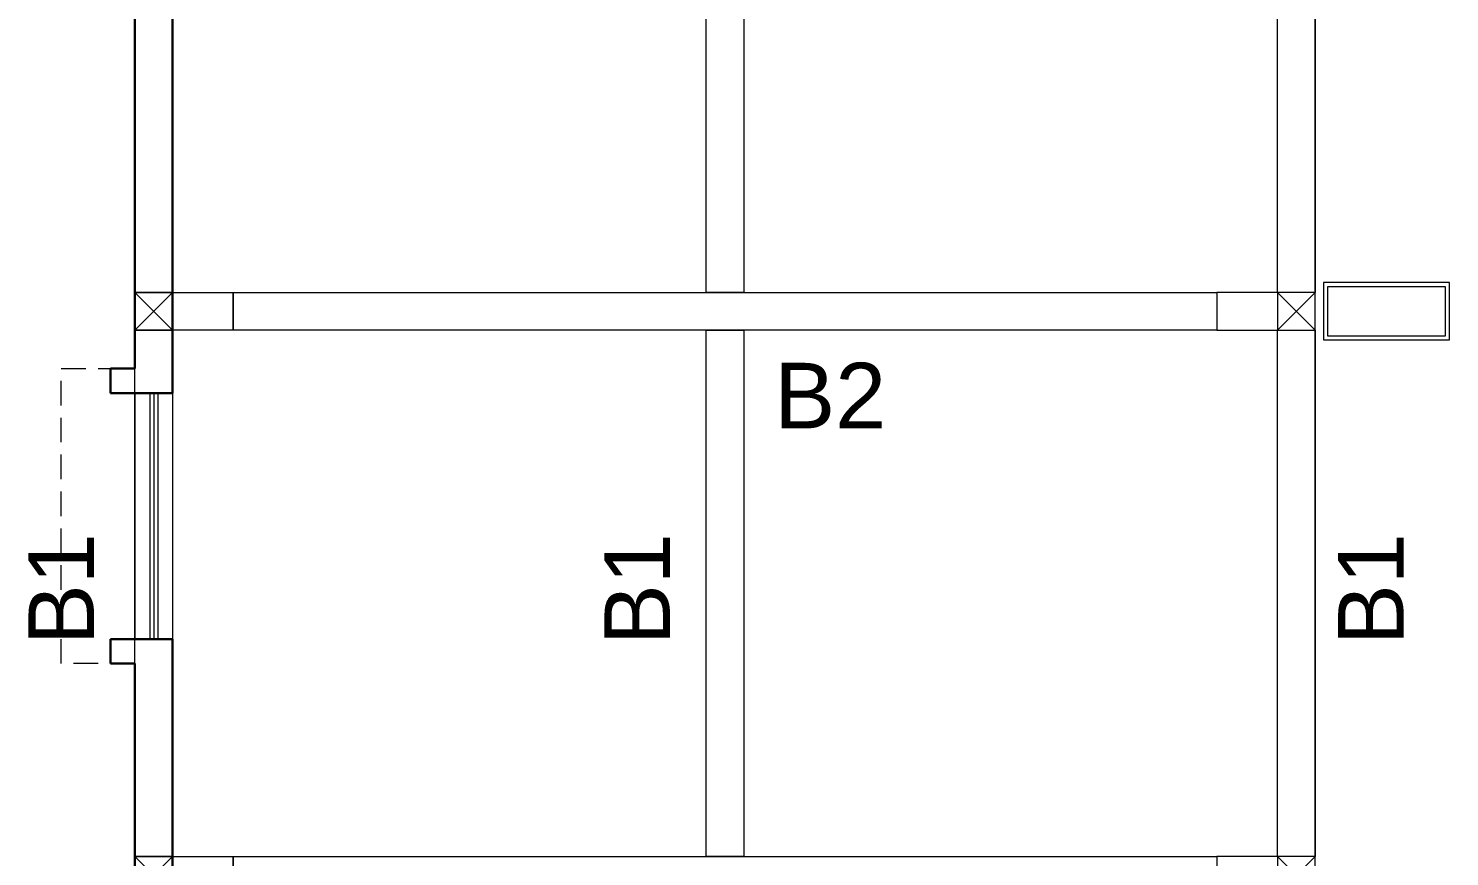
# Model space of a CAD drawing. Header units: inches. Extents: x -605 to 2991212, y -2872845 to 0.
# Drawn here: x 2766305 to 2774975, y -2496030 to -2490979 of the extents above; entities that cross this region are included whole.
import ezdxf
from ezdxf.enums import TextEntityAlignment as Align

# ---------------------------------------------------------------- set-up
doc = ezdxf.new("R2010")
doc.units = ezdxf.units.IN
doc.header["$LTSCALE"] = 600
doc.header["$MEASUREMENT"] = 0
doc.linetypes.add('DASHED2', pattern=[0.375, 0.25, -0.125])
for name, color, linetype, lineweight in [('GB', 6, 'Continuous', 20), ('rRCC 2', 40, 'Continuous', 15), ('WALLS', 7, 'Continuous', 30)]:
    doc.layers.add(name, color=color, linetype=linetype, lineweight=lineweight)
doc.layers.add('window', color=7, linetype='Continuous', lineweight=15, true_color=0x735461)
doc.styles.get("Standard").update_dxf_attribs({"font": 'arial.ttf'})

# ---------------------------------------------------------------- blocks, each defined once
blk = doc.blocks.new('45B')
at = {"color": 8, "linetype": 'DASHED2'}
for p, q in [((2170236.7, -2817689.1), (2170236.7, -2815888.9)), ((2170236.7, -2815888.9), (2170686.7, -2815888.9)), ((2170686.7, -2817689.1), (2170236.7, -2817689.1))]:
    blk.add_line(p, q, dxfattribs=at)
at = {"color": 3, "linetype": 'ByBlock'}
blk.add_lwpolyline([(2177936.7, -2815714.9), (2178706.7, -2815714.9), (2178706.7, -2815364.9), (2177936.7, -2815364.9)], close=True, dxfattribs=at)
at = {"color": 2, "linetype": 'ByBlock'}
blk.add_lwpolyline([(2177961.7, -2815689.9), (2178681.7, -2815689.9), (2178681.7, -2815389.9), (2177961.7, -2815389.9)], close=True, dxfattribs=at)
at = {"layer": 'rRCC 2', "color": 6}
for p, q in [((2170686.7, -2815424.9), (2170916.7, -2815654.9)), ((2170686.7, -2815654.9), (2170916.7, -2815424.9)), ((2177886.7, -2815424.9), (2177656.7, -2815654.9)), ((2177886.7, -2815654.9), (2177656.7, -2815424.9)), ((2170686.7, -2818865.9), (2170916.7, -2819095.9)), ((2170686.7, -2819095.9), (2170916.7, -2818865.9)), ((2177886.7, -2818865.9), (2177656.7, -2819095.9)), ((2177886.7, -2819095.9), (2177656.7, -2818865.9))]:
    blk.add_line(p, q, dxfattribs=at)
for points in [[(2170686.7, -2815654.9), (2170686.7, -2815424.9), (2171286.7, -2815424.9), (2171286.7, -2815654.9)], [(2170686.7, -2815424.9), (2170916.7, -2815424.9), (2170916.7, -2815654.9), (2170686.7, -2815654.9)], [(2177886.7, -2815654.9), (2177886.7, -2815424.9), (2177286.7, -2815424.9), (2177286.7, -2815654.9)], [(2177886.7, -2815424.9), (2177656.7, -2815424.9), (2177656.7, -2815654.9), (2177886.7, -2815654.9)], [(2170686.7, -2819095.9), (2170686.7, -2818865.9), (2171286.7, -2818865.9), (2171286.7, -2819095.9)], [(2170686.7, -2818865.9), (2170916.7, -2818865.9), (2170916.7, -2819095.9), (2170686.7, -2819095.9)], [(2177886.7, -2819095.9), (2177886.7, -2818865.9), (2177286.7, -2818865.9), (2177286.7, -2819095.9)], [(2177886.7, -2818865.9), (2177656.7, -2818865.9), (2177656.7, -2819095.9), (2177886.7, -2819095.9)]]:
    blk.add_lwpolyline(points, close=True, dxfattribs=at)
at = {"layer": 'WALLS', "color": 8, "linetype": 'ByBlock'}
for p, q in [((2170916.7, -2813544.9), (2170916.7, -2816038.9)), ((2170686.7, -2813695.1), (2170686.7, -2815888.9)), ((2170536.7, -2816038.9), (2170536.7, -2815888.9)), ((2170536.7, -2815888.9), (2170686.7, -2815888.9)), ((2170686.7, -2816038.9), (2170536.7, -2816038.9)), ((2170686.7, -2816038.9), (2170916.7, -2816038.9)), ((2170686.7, -2816038.9), (2170916.7, -2816038.9)), ((2170686.7, -2817538.9), (2170536.7, -2817539.1)), ((2170536.7, -2817539.1), (2170536.7, -2817689.1)), ((2170686.7, -2817538.9), (2170916.7, -2817538.9)), ((2170916.7, -2817538.9), (2170916.7, -2820032.9)), ((2170536.7, -2817689.1), (2170686.7, -2817689.1)), ((2170686.7, -2817689.1), (2170686.7, -2819882.9))]:
    blk.add_line(p, q, dxfattribs=at)
at = {"layer": 'window', "color": 8, "linetype": 'ByBlock'}
for p, q in [((2177886.7, -2834800.4), (2177886.7, -2810214.9)), ((2170686.7, -2816038.9), (2170686.7, -2817538.9)), ((2170776.7, -2816038.9), (2170776.7, -2817538.9)), ((2170801.7, -2816038.9), (2170801.7, -2817538.9)), ((2170826.7, -2816038.9), (2170826.7, -2817538.9)), ((2170916.7, -2816038.9), (2170916.7, -2817538.9))]:
    blk.add_line(p, q, dxfattribs=at)

msp = doc.modelspace()

# ---------------------------------------------------------------- linework, layer by layer
at = {"layer": 'GB', "color": 1}
for points in [[(2766954.6, -2487379.1), (2767184.6, -2487379.1), (2767184.6, -2492589.1), (2766954.6, -2492589.1)], [(2770439.6, -2487379.1), (2770669.6, -2487379.1), (2770669.6, -2492589.1), (2770439.6, -2492589.1)], [(2773924.7, -2487379.1), (2774154.7, -2487379.1), (2774154.7, -2492589.1), (2773924.7, -2492589.1)], [(2767554.6, -2492589.1), (2773554.7, -2492589.1), (2773554.7, -2492819.1), (2767554.6, -2492819.1)], [(2766954.6, -2492819.1), (2767184.6, -2492819.1), (2767184.6, -2496030.1), (2766954.6, -2496030.1)], [(2770439.6, -2492819.1), (2770669.6, -2492819.1), (2770669.6, -2496030.1), (2770439.6, -2496030.1)], [(2773924.7, -2492819.1), (2774154.7, -2492819.1), (2774154.7, -2496030.1), (2773924.7, -2496030.1)], [(2767554.6, -2496030.1), (2773554.7, -2496030.1), (2773554.7, -2496260.1), (2767554.6, -2496260.1)]]:
    msp.add_lwpolyline(points, close=True, dxfattribs=at)

# ---------------------------------------------------------------- block references
msp.add_blockref('45B', (596267.9, 322835.8), dxfattribs=at)

# ---------------------------------------------------------------- texts
at = {"layer": 'rRCC 2'}
msp.add_text('B2', height=400, dxfattribs=at).set_placement((2771195.6, -2493218.2), align=Align.MIDDLE_CENTER)
for p in [(2766504.6, -2494399.8), (2770018.5, -2494399.8), (2774494.4, -2494399.8)]:
    msp.add_text('B1', height=400, rotation=90, dxfattribs=at).set_placement(p, align=Align.MIDDLE_CENTER)

doc.saveas('drawing.dxf')
